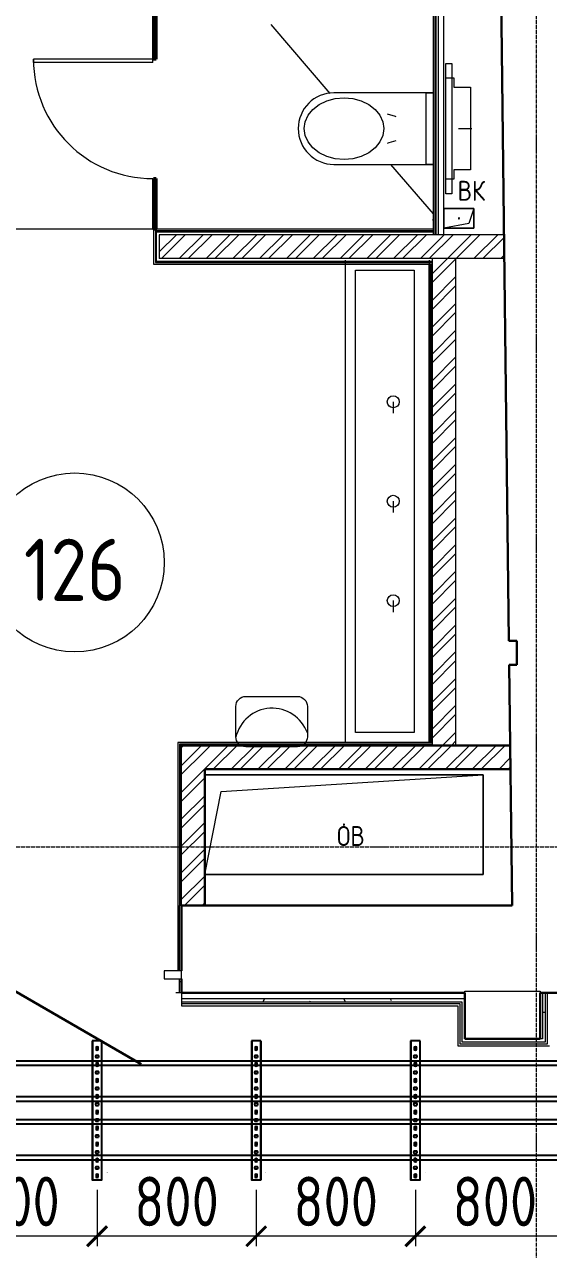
# Model space of a CAD drawing. Header units: millimetres. Extents: x -42533 to 645315, y 3457 to 82611.
# Drawn here: x 66025 to 68659, y 43396 to 49555 of the extents above; entities that cross this region are included whole.
import ezdxf
from ezdxf.enums import TextEntityAlignment as Align

# ---------------------------------------------------------------- set-up
doc = ezdxf.new("R2018")
doc.units = ezdxf.units.MM
doc.linetypes.add('ADSK_Линия сетки', pattern=[25, 20, -2.5, 0, -2.5])
for name, color, linetype in [('00_00_потолок_Панели из стали', 7, 'Continuous'), ('ЭОМ_Лотки авар.', 1, 'Continuous'), ('ЭОМ_Лотки рабочие', 5, 'Continuous')]:
    doc.layers.add(name, color=color, linetype=linetype)
for name, color, linetype, lineweight in [('Аннотация', 7, 'Continuous', 18), ('Двери', 7, 'Continuous', 9), ('Двери открывание', 7, 'Continuous', 9), ('Обобщенные модели', 7, 'Continuous', 18), ('Оси', 253, 'Continuous', 9), ('Перекрытие', 7, 'Continuous', 18), ('Сантехника', 7, 'Continuous', 18), ('Стены внутренние', 7, 'Continuous', 18), ('Стены несущие', 7, 'Continuous', 30), ('Стены отделка', 7, 'Continuous', 30), ('Стены штриховка', 7, 'Continuous', 9), ('ТХ', 5, 'Continuous', 0), ('ШТРИХОВКА', 252, 'Continuous', 15)]:
    doc.layers.add(name, color=color, linetype=linetype, lineweight=lineweight)
doc.layers.add('Линии', color=7, linetype='Continuous', lineweight=9, true_color=0x00a600)
doc.styles.add('GOST Common', font='GOST_Common.ttf', dxfattribs={"width": 0.9, "height": 350})
doc.styles.add('GOST Common_5', font='GOST_Common.ttf', dxfattribs={"width": 0.9, "height": 200})
doc.styles.get("Standard").update_dxf_attribs({"font": 'arial.ttf'})
doc.styles.add('М2', font='isocpeur.ttf', dxfattribs={"width": 0.8})
doc.dimstyles.new('М2-100', dxfattribs={"dimtxt": 250, "dimasz": 100, "dimexe": 50, "dimexo": 50, "dimgap": 50, "dimtad": 1, "dimdec": 0, "dimzin": 1, "dimtxsty": 'М2', "dimblk": 'ARCHTICK', "dimcen": 2.5, "dimdle": 50, "dimclre": 256, "dimclrt": 256, "dimadec": 0, "dimazin": 0, "dimtfac": 1, "dimtdec": 0, "dimtix": 1, "dimtmove": 1, "dimatfit": 3, "dimldrblk": 'NONE', "dimfxl": 1, "dimtolj": 1, "dimlwd": 9, "dimlwe": 9, "dimarcsym": 1})
pattern_1 = [(45, (-31496.66, 188.9), (-67.35192, 67.35192), []), (45, (-31451.76, 188.9), (-67.35192, 67.35192), [])]
pattern_2 = [(0, (557.2, 188.9), (406.4, 101.6), [33.528, -271.272, 33.528, -271.272, -1625.6]), (0, (557.2, 188.9), (406.4, 101.6), [-609.6, 33.528, -576.072, 33.528, -271.272, -711.2]), (0, (557.2, 188.9), (406.4, 101.6), [-1524, 33.528, -169.672, 33.528, -474.472]), (120, (709.6, 239.7), (-291.18818, 301.15272), [33.528, -271.272, 33.528, -271.272, -1625.6]), (120, (709.6, 239.7), (-291.18818, 301.15272), [-609.6, 33.528, -576.072, 33.528, -271.272, -711.2]), (120, (709.6, 239.7), (-291.18818, 301.15272), [-1524, 33.528, -169.672, 33.528, -474.472]), (240, (760.4, 442.9), (-115.21182, -402.75272), [33.528, -271.272, 33.528, -271.272, -1625.6]), (240, (760.4, 442.9), (-115.21182, -402.75272), [-609.6, 33.528, -576.072, 33.528, -271.272, -711.2]), (240, (760.4, 442.9), (-115.21182, -402.75272), [-1524, 33.528, -169.672, 33.528, -474.472])]

# ---------------------------------------------------------------- blocks, each defined once
blk = doc.blocks.new('ТХ 1 этаж.')
at = {"layer": 'ТХ', "color": 8}
blk.add_lwpolyline([(47802.1, 12335.6), (48061.9, 12335.6, -0.414214), (48111.9, 12285.6), (48111.9, 12132.7, -0.414214), (48061.9, 12082.7), (47802.1, 12082.7, -0.414214), (47752.1, 12132.7), (47752.1, 12285.6, -0.414214)], format="xyb", close=True, dxfattribs=at)
blk.add_arc((47935.2, 12088.9), 187.6, 19.61673, 167.34781, dxfattribs=at)
blk = doc.blocks.new('1 этаж')
at = {"layer": 'Стены внутренние', "lineweight": 9}
h = blk.add_hatch(dxfattribs=at)
h.set_pattern_fill('FP_12', color=8, style=0, pattern_type=2)
h.set_pattern_definition(pattern_2)
h.paths.add_polyline_path([(42453.286, 12167.856), (42453.286, 12399.558), (42438.286, 12399.558), (42438.286, 12167.856)])
h = blk.add_hatch(dxfattribs=at)
h.set_pattern_fill('FP_12', color=8, style=0, pattern_type=2)
h.set_pattern_definition(pattern_2)
h.paths.add_polyline_path([(41849.123, 12354.558), (42046.286, 12354.558), (42046.286, 12369.558), (40621.766, 12369.558), (40621.766, 12354.558), (41321.33, 12354.558)])
h.paths.add_polyline_path([(38525.834, 12354.558), (39591.766, 12354.558), (39591.766, 12369.558), (38495.558, 12369.558), (38495.558, 12354.558), (38523.411, 12354.558)])
h = blk.add_hatch(dxfattribs=at)
h.set_pattern_fill('FP_12', color=8, style=0, pattern_type=2)
h.set_pattern_definition(pattern_2)
h.paths.add_polyline_path([(42426.286, 12152.856), (42453.286, 12152.856), (42453.286, 12167.856), (42046.286, 12167.856), (42046.286, 12152.856), (42420.263, 12152.856)])
at = {"layer": 'Стены штриховка', "lineweight": 9}
h = blk.add_hatch(dxfattribs=at)
h.set_pattern_fill('ANSI32', color=8, scale=10)
h.set_pattern_definition(pattern_1)
h.paths.add_polyline_path([(42002.201, 16091.8), (41882.201, 16091.8), (41882.201, 13644.076), (42002.201, 13644.076)])
h.paths.add_polyline_path([(42244.287, 16211.8), (40510.201, 16211.8), (40510.201, 16091.8), (42245.719, 16091.8)])
h.paths.add_polyline_path([(42139.264, 13524.076), (42276.37, 13524.13), (42275.176, 13644.096), (40738.913, 13644.055), (40739.264, 13524.076), (41321.33, 13524.076)])
h = blk.add_hatch(dxfattribs=at)
h.set_pattern_fill('ANSI32', color=8, scale=10)
h.set_pattern_definition(pattern_1)
h.paths.add_polyline_path([(40738.913, 12839.558), (40738.913, 13644.076), (40618.913, 13644.076), (40618.913, 12839.558), (40719.264, 12839.558)])
at = {"layer": 'Двери', "color": 8}
for p, q in [((39878.201, 17077.8), (39878.201, 17093.8)), ((40478.201, 17093.8), (39878.201, 17093.8)), ((40478.201, 17077.8), (39878.201, 17077.8)), ((40478.201, 17077.8), (40478.201, 17093.8)), ((40621.766, 12509.558), (40534.766, 12509.558)), ((40534.766, 12509.558), (40534.766, 12469.558)), ((40621.766, 12469.558), (40621.766, 12509.558)), ((40534.766, 12469.558), (40621.766, 12469.558))]:
    blk.add_line(p, q, dxfattribs=at)
at = {"layer": 'Двери', "color": 8, "lineweight": 30}
blk.add_line((39678.766, 12469.558), (40420.084, 12041.558), dxfattribs=at)
at = {"layer": 'Двери открывание', "color": 8}
blk.add_arc((40478.201, 17093.8), 600, 180, 270, dxfattribs=at)
at = {"layer": 'Линии', "color": 8}
blk.add_circle((40085.596, 14563.526), 450, dxfattribs=at)
at = {"layer": 'Обобщенные модели', "color": 8, "lineweight": 40}
for p, q in [((40482.201, 17268.8), (40482.201, 17093.8)), ((40494.201, 17268.8), (40482.201, 17268.8)), ((40494.201, 17093.8), (40494.201, 17268.8)), ((40482.201, 17093.8), (40494.201, 17093.8)), ((40494.201, 16493.8), (40482.201, 16493.8))]:
    blk.add_line(p, q, dxfattribs=at)
at = {"layer": 'Обобщенные модели', "color": 8}
for p, q in [((41942.201, 16243.8), (41942.201, 16343.8)), ((41942.201, 16343.8), (42092.201, 16343.8)), ((42092.201, 16343.8), (41942.201, 16343.8)), ((41942.201, 16343.8), (41942.201, 16243.8)), ((42092.201, 16343.8), (42067.201, 16268.8)), ((42092.201, 16343.8), (42092.201, 16243.8)), ((42092.201, 16243.8), (42092.201, 16343.8)), ((42067.201, 16268.8), (41942.201, 16243.8)), ((42092.201, 16243.8), (41942.201, 16243.8)), ((41942.201, 16243.8), (42092.201, 16243.8)), ((40739.264, 12995.362), (40739.264, 13495.362)), ((40739.264, 13495.362), (42139.264, 13495.362)), ((42139.264, 13495.362), (40739.264, 13495.362)), ((40739.264, 13495.362), (40739.264, 12995.362)), ((40822.597, 13412.029), (42139.264, 13495.362)), ((42139.264, 13495.362), (42139.264, 12995.362)), ((42139.264, 12995.362), (42139.264, 13495.362)), ((40739.264, 12995.362), (40822.597, 13412.029)), ((42139.264, 12995.362), (40739.264, 12995.362)), ((40739.264, 12995.362), (42139.264, 12995.362))]:
    blk.add_line(p, q, dxfattribs=at)
at = {"layer": 'Обобщенные модели', "color": 8, "lineweight": 40}
for points in [[(40482.201, 17455.8), (40482.201, 17201.8), (40494.201, 17201.8), (40494.201, 17455.8)], [(40482.201, 16493.8), (40482.201, 16239.8), (40494.201, 16239.8), (40494.201, 16493.8)]]:
    blk.add_lwpolyline(points, dxfattribs=at)
at = {"layer": 'Обобщенные модели', "color": 8}
for centre, start, end in [((42017.201, 16293.8), 0, 180), ((42017.201, 16293.8), 120, 180), ((42017.201, 16293.8), 180, 0), ((42017.201, 16293.8), 240, 345), ((42017.201, 16293.8), 15, 90), ((41439.264, 13245.362), 0, 180), ((41439.264, 13245.362), 180, 0), ((41439.264, 13245.362), 60, 165), ((41439.264, 13245.362), 195, 270), ((41439.264, 13245.362), 300, 0)]:
    blk.add_arc(centre, 2.5, start, end, dxfattribs=at)
at = {"layer": 'Оси', "color": 8, "linetype": 'ADSK_Линия сетки'}
for p, q in [((42406.766, -4162.595), (42406.766, 21955.22)), ((-9557.528, 13133.902), (56672.201, 13133.902))]:
    blk.add_line(p, q, dxfattribs=at)
at = {"layer": 'Перекрытие', "color": 8}
for p, q in [((41071.253, 17268.8), (41367.967, 16922.434)), ((41673.973, 16565.22), (41887.24, 16316.264)), ((40482.201, 16239.8), (39321.552, 16239.8)), ((40610.701, 12839.558), (40610.701, 12509.558)), ((40621.766, 12839.558), (40610.701, 12839.558)), ((40610.701, 12469.558), (40610.701, 12399.558)), ((40621.766, 12455.061), (40610.701, 12455.061)), ((40621.766, 12399.558), (40594.687, 12399.558))]:
    blk.add_line(p, q, dxfattribs=at)
at = {"layer": 'Сантехника', "color": 8}
for p, q in [((41951.201, 16417.72), (41951.201, 17072.72)), ((41951.201, 17072.72), (41982.201, 17072.72)), ((41982.201, 17072.72), (41982.201, 16417.72)), ((41951.201, 17000.22), (41991.201, 17000.22)), ((41951.201, 16490.22), (41951.201, 17000.22)), ((41991.201, 17000.22), (41991.201, 16953.22)), ((41991.201, 16953.22), (42076.201, 16953.22)), ((42076.201, 16953.22), (42076.201, 16537.22)), ((41887.201, 16925.22), (41389.124, 16925.22)), ((41852.201, 16565.22), (41852.201, 16925.22)), ((41852.201, 16925.22), (41887.201, 16925.22)), ((42014.501, 16745.22), (42082.501, 16745.22)), ((41389.124, 16565.22), (41887.201, 16565.22)), ((41887.201, 16565.22), (41852.201, 16565.22)), ((41991.201, 16537.22), (41991.201, 16490.22)), ((42076.201, 16537.22), (41991.201, 16537.22)), ((41991.201, 16490.22), (41951.201, 16490.22)), ((41982.201, 16417.72), (41951.201, 16417.72)), ((41447.201, 13659.076), (41447.201, 16083.8)), ((41867.201, 16083.8), (41867.201, 13659.076)), ((41497.201, 13709.076), (41497.201, 16034.076)), ((41497.201, 16034.076), (41792.201, 16034.076)), ((41792.201, 16034.076), (41792.201, 13709.076)), ((41687.201, 15371.576), (41687.201, 15314.576)), ((41687.201, 14871.576), (41687.201, 14814.576)), ((41687.201, 14371.576), (41687.201, 14314.576)), ((41792.201, 13709.076), (41497.201, 13709.076))]:
    blk.add_line(p, q, dxfattribs=at)
at = {"layer": 'Сантехника', "color": 8, "flags": 128}
for points in [[(41239.701, 16745.22), (41244.715, 16779.711), (41259.507, 16812.472), (41283.334, 16841.861), (41315.003, 16866.404), (41352.924, 16884.87), (41395.196, 16896.334), (41439.701, 16900.22), (41484.205, 16896.334), (41526.477, 16884.87), (41564.399, 16866.404), (41596.067, 16841.861), (41619.894, 16812.472), (41634.686, 16779.711), (41639.701, 16745.22)], [(41655.928, 16820.215), (41697.329, 16807.495), (41699.977, 16806.959)], [(41639.701, 16745.22), (41634.686, 16710.729), (41619.894, 16677.968), (41596.067, 16648.579), (41564.399, 16624.036), (41526.477, 16605.57), (41484.205, 16594.106), (41439.701, 16590.22), (41395.196, 16594.106), (41352.924, 16605.57), (41315.003, 16624.036), (41283.334, 16648.579), (41259.507, 16677.968), (41244.715, 16710.729), (41239.701, 16745.22)], [(41699.977, 16683.48), (41664.558, 16673.559), (41655.928, 16670.224)]]:
    blk.add_lwpolyline(points, dxfattribs=at)
at = {"layer": 'Сантехника', "color": 8}
for centre in [(41687.201, 15371.576), (41687.201, 14871.576), (41687.201, 14371.576)]:
    blk.add_circle(centre, 30, dxfattribs=at)
blk.add_arc((41389.124, 16745.22), 180, 90, 270, dxfattribs=at)
at = {"layer": 'Стены внутренние', "color": 8}
blk.add_line((41867.201, 13659.076), (41867.201, 16063.8), dxfattribs=at)
at = {"layer": 'Стены несущие', "color": 8}
for p, q in [((42195.124, 20330.22), (42268.672, 14168.968)), ((42268.672, 14168.968), (42308.913, 14168.968)), ((42308.913, 14168.968), (42308.913, 14048.968)), ((42308.913, 14048.968), (42270.105, 14048.968)), ((42270.105, 14048.968), (42284.542, 12839.558)), ((40738.913, 13524.076), (42276.371, 13524.076)), ((40738.913, 12839.558), (40738.913, 13524.076)), ((42284.542, 12839.558), (40621.766, 12839.558)), ((40621.766, 12839.558), (40621.766, 12509.558)), ((40621.766, 12469.558), (40621.766, 12399.558)), ((42046.286, 12399.558), (40621.766, 12399.558)), ((42046.286, 12399.558), (42046.286, 12167.856)), ((42426.286, 12399.558), (42929.264, 12399.558)), ((42426.286, 12167.856), (42426.286, 12399.558)), ((42046.286, 12167.856), (42426.286, 12167.856))]:
    blk.add_line(p, q, dxfattribs=at)
blk.add_lwpolyline([(42274.938, 13644.076), (40618.913, 13644.076), (40618.913, 12839.558)], dxfattribs=at)
at = {"layer": 'Стены отделка', "color": 8, "lineweight": 9}
for p, q in [((41887.201, 20285.22), (41887.201, 16211.8)), ((41902.201, 16211.8), (41902.201, 20295.22)), ((41942.201, 16211.8), (41942.201, 20295.22)), ((41887.201, 16239.8), (40482.201, 16239.8)), ((40482.201, 16239.8), (40482.201, 16063.8)), ((41887.201, 16224.8), (40497.201, 16224.8)), ((40497.201, 16078.8), (40497.201, 16224.8)), ((40497.201, 16078.8), (41882.201, 16078.8)), ((41882.201, 16091.8), (41882.201, 13644.076)), ((42002.201, 13644.076), (42002.201, 16091.8)), ((40482.201, 16063.8), (41882.201, 16063.8)), ((41870.201, 16063.8), (41870.201, 13659.076)), ((40621.766, 12399.558), (40621.766, 12334.558)), ((42438.286, 12399.558), (42438.286, 12167.856)), ((40719.264, 12369.558), (40621.766, 12369.558)), ((40621.766, 12334.558), (42011.286, 12334.558)), ((42011.286, 12334.558), (42011.286, 12132.856)), ((42438.286, 12167.856), (42426.286, 12167.856)), ((42011.286, 12132.856), (42473.286, 12132.856))]:
    blk.add_line(p, q, dxfattribs=at)
blk.add_lwpolyline([(41882.201, 13659.076), (40718.913, 13659.076), (40618.913, 13659.076), (40603.913, 13659.076), (40603.913, 12509.558)], dxfattribs=at)
at = {"layer": 'Стены штриховка', "color": 8}
for p, q in [((41896.201, 20285.22), (41896.201, 16211.8)), ((41915.201, 16211.8), (41915.201, 20267.22)), ((41887.201, 16283.8), (41887.201, 16289.8)), ((41887.201, 16230.8), (40491.201, 16230.8)), ((40491.201, 16230.8), (40491.201, 16072.8)), ((42244.287, 16211.8), (40510.201, 16211.8)), ((40510.201, 16211.8), (40510.201, 16091.8)), ((42245.719, 16091.8), (40510.201, 16091.8)), ((40491.201, 16072.8), (41882.201, 16072.8)), ((41876.201, 16063.8), (41876.201, 13659.076)), ((42046.286, 12399.558), (42046.286, 12407.856)), ((42046.286, 12407.856), (42426.286, 12407.856)), ((42426.286, 12407.856), (42426.286, 12399.558)), ((42453.286, 12152.856), (42453.286, 12399.558)), ((42462.286, 12143.856), (42462.286, 12399.558)), ((40621.766, 12354.558), (42031.286, 12354.558)), ((40621.766, 12345.558), (42022.286, 12345.558)), ((42046.286, 12369.558), (40719.264, 12369.558)), ((42022.286, 12345.558), (42022.286, 12143.856)), ((42031.286, 12354.558), (42031.286, 12152.856)), ((42022.286, 12143.856), (42462.286, 12143.856)), ((42031.286, 12152.856), (42453.286, 12152.856))]:
    blk.add_line(p, q, dxfattribs=at)
blk.add_lwpolyline([(41882.201, 13650.076), (40612.913, 13650.076), (40612.913, 12839.558)], dxfattribs=at)
at = {"layer": 'ЭОМ_Лотки рабочие'}
blk.add_blockref('ТХ 1 этаж.', (-6856.492, 1554.379), dxfattribs=at)
at = {"layer": 'Аннотация', "color": 8, "style": 'GOST Common_5', "width": 0.9}
for s, p in [('ВК', (42010.824, 16382.61)), ('ОВ', (41404.231, 13137.971))]:
    blk.add_text(s, height=100, dxfattribs=at).set_placement(p)
at = {"layer": 'Аннотация', "color": 8, "lineweight": 9, "insert": (40085.596, 14526.578), "char_height": 312.5, "width": 520.21112, "attachment_point": 5, "line_spacing_factor": 1.022766, "style": 'GOST Common'}
blk.add_mtext('126', dxfattribs=at)
blk = doc.blocks.new('*U37')
at = {"color": 0, "linetype": 'Continuous', "lineweight": 25}
for p, q in [((-78.8, -46976.1), (-78.8, 0)), ((78.8, -46976.1), (78.8, 0))]:
    blk.add_line(p, q, dxfattribs=at)
blk.add_lwpolyline([(100.8, -46976.1), (100.8, 0), (-100.8, 0), (-100.8, -46976.1)], close=True, dxfattribs=at)
at = {"color": 0, "flags": 9}
for tag, p in [('АРТИКУЛ', (-59.7, -11.8)), ('НАИМЕНОВАНИЕ', (-59.1, -7)), ('ПРИМЕЧАНИЕ', (-58.8, -17.3))]:
    blk.add_attdef(tag, text='', height=2.5, dxfattribs=at).set_placement(p, align=Align.TOP_LEFT)
at = {"color": 0, "lineweight": 30, "flags": 104}
for tag, p in [('ВЫСОТА', (-59.6, -20.9)), ('ДЛИНА', (-59.5, -36.1)), ('ТОЛЩИНА', (-59, -31)), ('ШИРИНА', (-58.9, -25.1))]:
    blk.add_attdef(tag, text='', height=2.5, dxfattribs=at).set_placement(p, align=Align.TOP_LEFT)
blk = doc.blocks.new('*U39')
at = {"color": 0, "linetype": 'Continuous', "lineweight": 25}
for p, q in [((-78.8, -46398.7), (-78.8, 0)), ((78.8, -46398.7), (78.8, 0))]:
    blk.add_line(p, q, dxfattribs=at)
blk.add_lwpolyline([(100.8, -46398.7), (100.8, 0), (-100.8, 0), (-100.8, -46398.7)], close=True, dxfattribs=at)
at = {"color": 0, "flags": 9}
for tag, p in [('АРТИКУЛ', (-59.7, -11.8)), ('НАИМЕНОВАНИЕ', (-59.1, -7)), ('ПРИМЕЧАНИЕ', (-58.8, -17.3))]:
    blk.add_attdef(tag, text='', height=2.5, dxfattribs=at).set_placement(p, align=Align.TOP_LEFT)
at = {"color": 0, "lineweight": 30, "flags": 104}
for tag, p in [('ВЫСОТА', (-59.6, -20.9)), ('ДЛИНА', (-59.5, -36.1)), ('ТОЛЩИНА', (-59, -31)), ('ШИРИНА', (-58.9, -25.1))]:
    blk.add_attdef(tag, text='', height=2.5, dxfattribs=at).set_placement(p, align=Align.TOP_LEFT)
blk = doc.blocks.new('*U45')
at = {"color": 0, "linetype": 'ByBlock', "lineweight": -2}
for points in [[(24, -700), (24, 0), (-24, 0), (-24, -700)], [(-22.5, -700), (-22.5, 0)], [(22.5, -700), (22.5, 0)], [(-24, -700), (24, -700)]]:
    blk.add_lwpolyline(points, dxfattribs=at)
at = {"color": 254, "transparency": 33554483}
blk.add_lwpolyline([(0, 0.7), (0, -2.2)], dxfattribs=at)
at = {"color": 0, "linetype": 'ByBlock', "lineweight": -2}
for points in [[(-6.7, -54.8, 0.345739), (-6.7, -65.2), (6.7, -65.2, 0.345739), (6.7, -54.8)], [(-5.2, -13.3), (-5.2, -26.7, 0.345739), (5.2, -26.7), (5.2, -13.3, 0.345739)], [(-5.2, -93.3), (-5.2, -106.7, 0.345739), (5.2, -106.7), (5.2, -93.3, 0.345739)], [(-6.7, -134.8, 0.345739), (-6.7, -145.2), (6.7, -145.2, 0.345739), (6.7, -134.8)], [(-5.2, -173.3), (-5.2, -186.7, 0.345739), (5.2, -186.7), (5.2, -173.3, 0.345739)], [(-6.7, -214.8, 0.345739), (-6.7, -225.2), (6.7, -225.2, 0.345739), (6.7, -214.8)], [(-6.7, -294.8, 0.345739), (-6.7, -305.2), (6.7, -305.2, 0.345739), (6.7, -294.8)], [(-5.2, -253.3), (-5.2, -266.7, 0.345739), (5.2, -266.7), (5.2, -253.3, 0.345739)], [(-5.2, -333.3), (-5.2, -346.7, 0.345739), (5.2, -346.7), (5.2, -333.3, 0.345739)], [(-6.7, -374.8, 0.345739), (-6.7, -385.2), (6.7, -385.2, 0.345739), (6.7, -374.8)], [(-5.2, -413.3), (-5.2, -426.7, 0.345739), (5.2, -426.7), (5.2, -413.3, 0.345739)], [(-6.7, -454.8, 0.345739), (-6.7, -465.2), (6.7, -465.2, 0.345739), (6.7, -454.8)], [(-5.2, -493.3), (-5.2, -506.7, 0.345739), (5.2, -506.7), (5.2, -493.3, 0.345739)], [(-6.7, -534.8, 0.345739), (-6.7, -545.2), (6.7, -545.2, 0.345739), (6.7, -534.8)], [(-6.7, -614.8, 0.345739), (-6.7, -625.2), (6.7, -625.2, 0.345739), (6.7, -614.8)], [(-5.2, -573.3), (-5.2, -586.7, 0.345739), (5.2, -586.7), (5.2, -573.3, 0.345739)], [(-5.2, -653.3), (-5.2, -666.7, 0.345739), (5.2, -666.7), (5.2, -653.3, 0.345739)]]:
    blk.add_lwpolyline(points, format="xyb", close=True, dxfattribs=at)
at = {"flags": 9}
for tag, p in [('АРТИКУЛ', (-58.9, -24.5)), ('ПРИМЕЧАНИЕ', (-58.3, -30.8)), ('НАИМЕНОВАНИЕ', (-58.2, -19.4))]:
    blk.add_attdef(tag, p, '', height=2.5, dxfattribs=at)
at = {"lineweight": 30, "flags": 104}
blk.add_attdef('ДЛИНА', text='', height=2.5, dxfattribs=at).set_placement((-57.7, -34.6), align=Align.TOP_LEFT)
blk = doc.blocks.new('_ArchTick')
at = {"color": 0, "linetype": 'ByBlock', "lineweight": 70, "const_width": 0.15}
blk.add_lwpolyline([(-0.5, -0.5), (0.5, 0.5)], dxfattribs=at)
blk = doc.blocks.new('*D687')
at = {"layer": '00_00_потолок_Панели из стали', "lineweight": 9, "transparency": 16777216}
for p, q in [((65589.2, 43695.7), (65589.2, 43412.2)), ((66389.4, 43695), (66389.4, 43412.2))]:
    blk.add_line(p, q, dxfattribs=at)
at = {"layer": '00_00_потолок_Панели из стали', "color": 0, "lineweight": 9, "transparency": 16777216}
blk.add_line((66439.4, 43462.2), (65539.2, 43462.2), dxfattribs=at)
at = {"layer": 'Defpoints', "color": 0, "transparency": 16777216}
for p in [(65589.2, 43745.7), (66389.4, 43745), (65589.2, 43462.2)]:
    blk.add_point(p, dxfattribs=at)
at = {"layer": '00_00_потолок_Панели из стали', "color": 0, "lineweight": 9, "transparency": 16777216, "xscale": 100, "yscale": 100, "zscale": 100, "rotation": 180}
blk.add_blockref('_ArchTick', (65589.2, 43462.2), dxfattribs=at)
at = {"layer": '00_00_потолок_Панели из стали', "color": 0, "lineweight": 9, "transparency": 16777216, "xscale": 100, "yscale": 100, "zscale": 100}
blk.add_blockref('_ArchTick', (66389.4, 43462.2), dxfattribs=at)
at = {"layer": '00_00_потолок_Панели из стали', "transparency": 16777216, "insert": (65989.3, 43637.2), "char_height": 250, "attachment_point": 5, "style": 'М2'}
blk.add_mtext('\\A1;800', dxfattribs=at)
blk = doc.blocks.new('_None')
blk = doc.blocks.new('*D673')
at = {"layer": '00_00_потолок_Панели из стали', "lineweight": 9, "transparency": 16777216}
for p, q in [((66389.4, 43695.7), (66389.4, 43412.2)), ((67189.6, 43695), (67189.6, 43412.2))]:
    blk.add_line(p, q, dxfattribs=at)
at = {"layer": '00_00_потолок_Панели из стали', "color": 0, "lineweight": 9, "transparency": 16777216}
blk.add_line((67239.6, 43462.2), (66339.4, 43462.2), dxfattribs=at)
at = {"layer": 'Defpoints', "color": 0, "transparency": 16777216}
for p in [(66389.4, 43745.7), (67189.6, 43745), (66389.4, 43462.2)]:
    blk.add_point(p, dxfattribs=at)
at = {"layer": '00_00_потолок_Панели из стали', "color": 0, "lineweight": 9, "transparency": 16777216, "xscale": 100, "yscale": 100, "zscale": 100, "rotation": 180}
blk.add_blockref('_ArchTick', (66389.4, 43462.2), dxfattribs=at)
at = {"layer": '00_00_потолок_Панели из стали', "color": 0, "lineweight": 9, "transparency": 16777216, "xscale": 100, "yscale": 100, "zscale": 100}
blk.add_blockref('_ArchTick', (67189.6, 43462.2), dxfattribs=at)
at = {"layer": '00_00_потолок_Панели из стали', "transparency": 16777216, "insert": (66789.5, 43637.2), "char_height": 250, "attachment_point": 5, "style": 'М2'}
blk.add_mtext('\\A1;800', dxfattribs=at)
blk = doc.blocks.new('*D674')
at = {"layer": '00_00_потолок_Панели из стали', "lineweight": 9, "transparency": 16777216}
for p, q in [((67189.6, 43695.7), (67189.6, 43412.2)), ((67989.8, 43695), (67989.8, 43412.2))]:
    blk.add_line(p, q, dxfattribs=at)
at = {"layer": '00_00_потолок_Панели из стали', "color": 0, "lineweight": 9, "transparency": 16777216}
blk.add_line((68039.8, 43462.2), (67139.6, 43462.2), dxfattribs=at)
at = {"layer": 'Defpoints', "color": 0, "transparency": 16777216}
for p in [(67189.6, 43745.7), (67989.8, 43745), (67189.6, 43462.2)]:
    blk.add_point(p, dxfattribs=at)
at = {"layer": '00_00_потолок_Панели из стали', "color": 0, "lineweight": 9, "transparency": 16777216, "xscale": 100, "yscale": 100, "zscale": 100, "rotation": 180}
blk.add_blockref('_ArchTick', (67189.6, 43462.2), dxfattribs=at)
at = {"layer": '00_00_потолок_Панели из стали', "color": 0, "lineweight": 9, "transparency": 16777216, "xscale": 100, "yscale": 100, "zscale": 100}
blk.add_blockref('_ArchTick', (67989.8, 43462.2), dxfattribs=at)
at = {"layer": '00_00_потолок_Панели из стали', "transparency": 16777216, "insert": (67589.7, 43637.2), "char_height": 250, "attachment_point": 5, "style": 'М2'}
blk.add_mtext('\\A1;800', dxfattribs=at)
blk = doc.blocks.new('*D675')
at = {"layer": '00_00_потолок_Панели из стали', "lineweight": 9, "transparency": 16777216}
for p, q in [((67989.8, 43695.7), (67989.8, 43412.2)), ((68790.1, 43695), (68790.1, 43412.2))]:
    blk.add_line(p, q, dxfattribs=at)
at = {"layer": '00_00_потолок_Панели из стали', "color": 0, "lineweight": 9, "transparency": 16777216}
blk.add_line((68840.1, 43462.2), (67939.8, 43462.2), dxfattribs=at)
at = {"layer": 'Defpoints', "color": 0, "transparency": 16777216}
for p in [(67989.8, 43745.7), (68790.1, 43745), (67989.8, 43462.2)]:
    blk.add_point(p, dxfattribs=at)
at = {"layer": '00_00_потолок_Панели из стали', "color": 0, "lineweight": 9, "transparency": 16777216, "xscale": 100, "yscale": 100, "zscale": 100, "rotation": 180}
blk.add_blockref('_ArchTick', (67989.8, 43462.2), dxfattribs=at)
at = {"layer": '00_00_потолок_Панели из стали', "color": 0, "lineweight": 9, "transparency": 16777216, "xscale": 100, "yscale": 100, "zscale": 100}
blk.add_blockref('_ArchTick', (68790.1, 43462.2), dxfattribs=at)
at = {"layer": '00_00_потолок_Панели из стали', "transparency": 16777216, "insert": (68390, 43637.2), "char_height": 250, "attachment_point": 5, "style": 'М2'}
blk.add_mtext('\\A1;800', dxfattribs=at)

msp = doc.modelspace()

# ---------------------------------------------------------------- block references
at = {"layer": 'ШТРИХОВКА'}
msp.add_blockref('1 этаж', (26191.6, 32286.7), dxfattribs=at)
at = {"layer": 'ЭОМ_Лотки авар.', "color": 1, "rotation": 90}
msp.add_blockref('*U39', (27902.4, 44241.6), dxfattribs=at)
at = {"layer": 'ЭОМ_Лотки рабочие'}
ref = msp.add_blockref('*U45', (66389.4, 43745.7), dxfattribs=dict(at, rotation=180))
lines = msp.add_mtext('700 мм', dxfattribs={"layer": '0', "insert": (66447.2, 43780.3), "char_height": 2.5, "attachment_point": 1, "rotation": 180})
ref.add_attrib('ДЛИНА', '', (66447.2, 43780.3)).embed_mtext(lines)
ref = msp.add_blockref('*U45', (67189.6, 43745.7), dxfattribs=dict(at, rotation=180))
lines = msp.add_mtext('700 мм', dxfattribs={"layer": '0', "insert": (67247.4, 43780.3), "char_height": 2.5, "attachment_point": 1, "rotation": 180})
ref.add_attrib('ДЛИНА', '', (67247.4, 43780.3)).embed_mtext(lines)
ref = msp.add_blockref('*U45', (67989.8, 43745.7), dxfattribs=dict(at, rotation=180))
lines = msp.add_mtext('700 мм', dxfattribs={"layer": '0', "insert": (68047.6, 43780.3), "char_height": 2.5, "attachment_point": 1, "rotation": 180})
ref.add_attrib('ДЛИНА', '', (68047.6, 43780.3)).embed_mtext(lines)
at = {"layer": 'ЭОМ_Лотки рабочие', "rotation": 90}
msp.add_blockref('*U37', (27624.6, 43946.9), dxfattribs=at)

# ---------------------------------------------------------------- dimensions: what is measured, and where the dimension line sits
at = {"layer": '00_00_потолок_Панели из стали'}
for base, p1, p2, picture, middle in [((65589.2, 43462.2), (66389.4, 43745), (65589.2, 43745.7), '*D687', (65989.3, 43637.2)), ((66389.4, 43462.2), (67189.6, 43745), (66389.4, 43745.7), '*D673', (66789.5, 43637.2)), ((67189.6, 43462.2), (67989.8, 43745), (67189.6, 43745.7), '*D674', (67589.7, 43637.2)), ((67989.8, 43462.2), (68790.1, 43745), (67989.8, 43745.7), '*D675', (68390, 43637.2))]:
    dim = msp.add_linear_dim(base=base, p1=p1, p2=p2, dimstyle='М2-100', dxfattribs=at)
    dim.commit()
    dim.dimension.update_dxf_attribs({"geometry": picture, "text_midpoint": middle})

doc.saveas('drawing.dxf')
